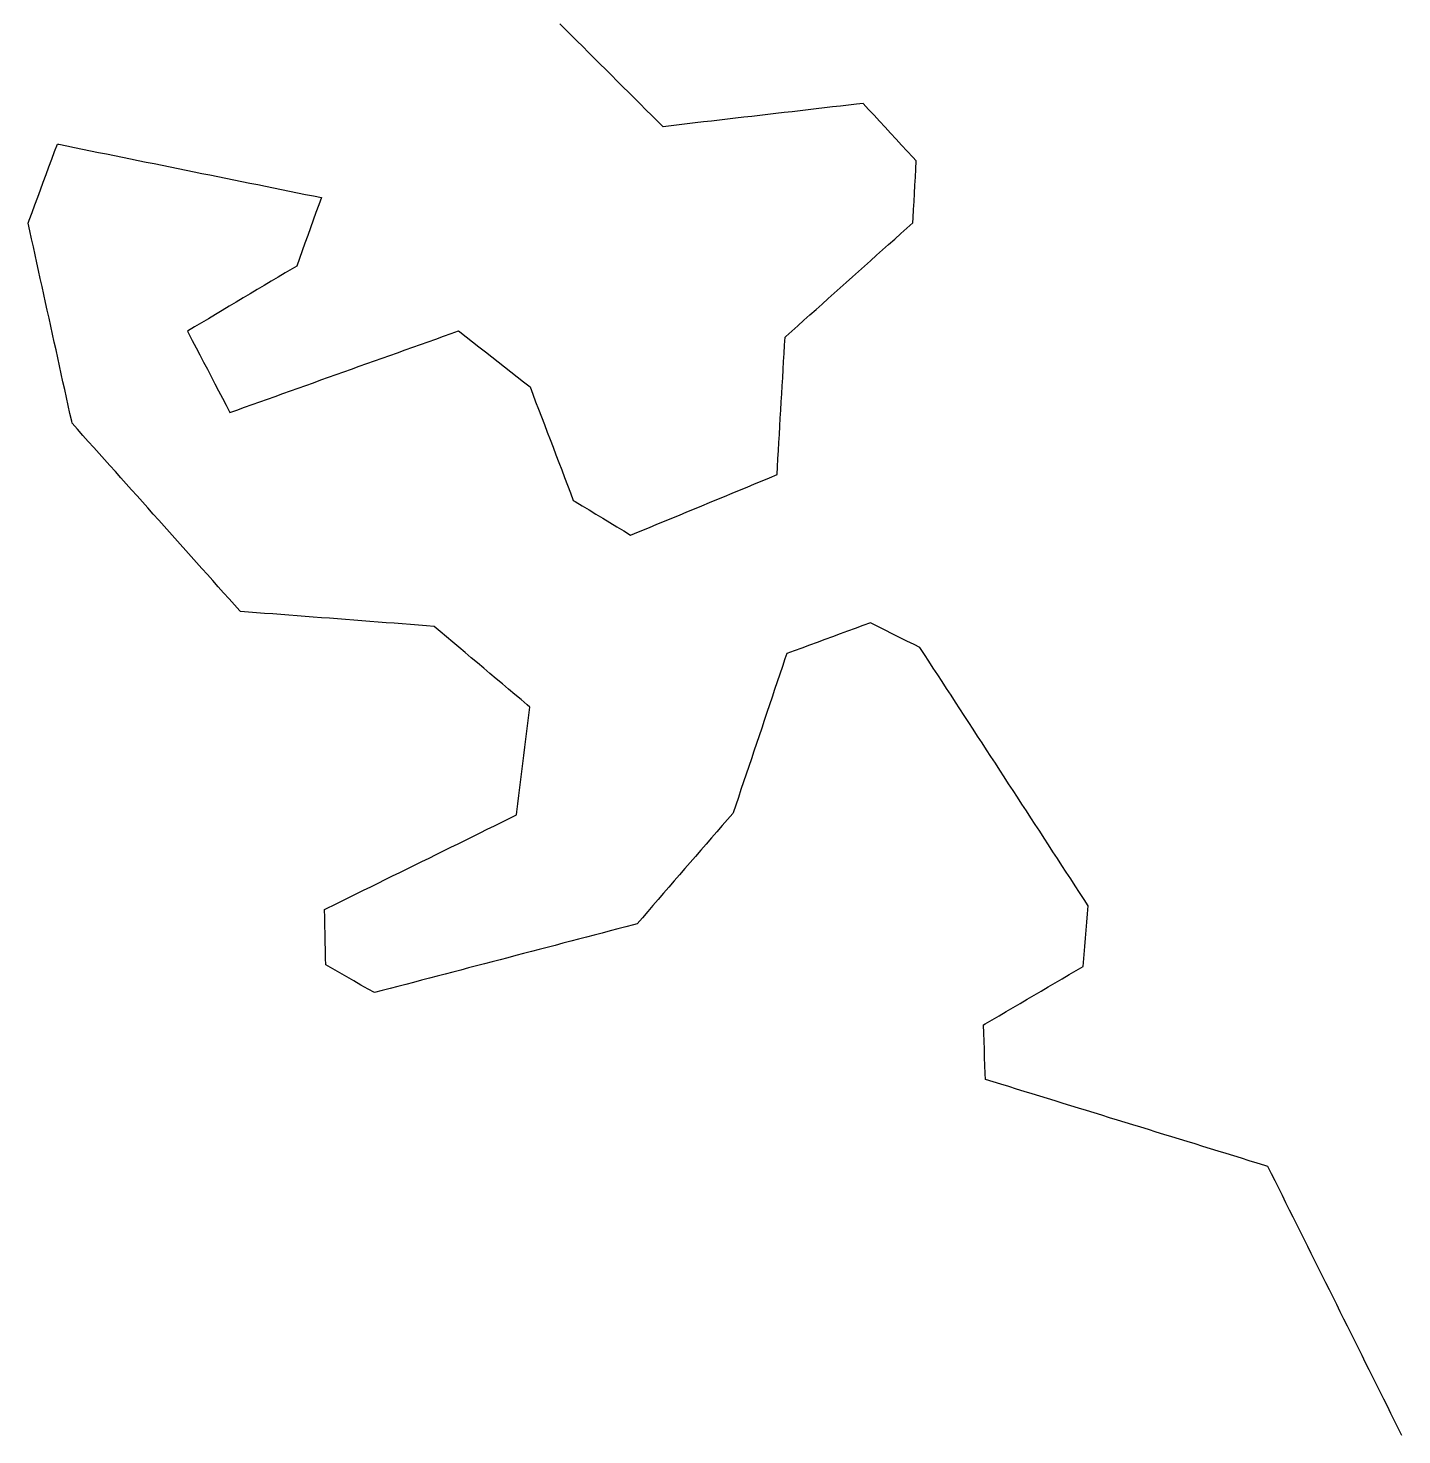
# Model space of a CAD drawing. Header units: millimetres. Extents: x 32 to 3054, y 42 to 5568.
# Drawn here: x 2454.5 to 2623.6, y 3836.1 to 4009.3 of the extents above; entities that cross this region are included whole.
import ezdxf

# ---------------------------------------------------------------- set-up
doc = ezdxf.new("R2010")
doc.units = ezdxf.units.MM
doc.layers.add('ALL_ISLANDS', color=7, linetype='Continuous')
doc.layers.add('OUTLINE_ISLAND_01', color=7, linetype='Continuous')

msp = doc.modelspace()

# ---------------------------------------------------------------- linework, layer by layer
at = {"layer": 'ALL_ISLANDS'}
msp.add_lwpolyline([(2623.6429, 3835.9915), (2623.1969, 3836.8865), (2622.751, 3837.7816), (2622.305, 3838.6766), (2621.8591, 3839.5717), (2621.4131, 3840.4668), (2620.9672, 3841.3618), (2620.5212, 3842.2569), (2620.0753, 3843.1519), (2619.6293, 3844.047), (2619.1834, 3844.942), (2618.7374, 3845.8371), (2618.2915, 3846.7322), (2617.8455, 3847.6272), (2617.3996, 3848.5223), (2616.9536, 3849.4173), (2616.5077, 3850.3124), (2616.0617, 3851.2075), (2615.6158, 3852.1025), (2615.1698, 3852.9976), (2614.7239, 3853.8926), (2614.2779, 3854.7877), (2613.832, 3855.6827), (2613.386, 3856.5778), (2612.9401, 3857.4729), (2612.4941, 3858.3679), (2612.0482, 3859.263), (2611.6022, 3860.158), (2611.1563, 3861.0531), (2610.7103, 3861.9481), (2610.2644, 3862.8432), (2609.8184, 3863.7383), (2609.3725, 3864.6333), (2608.9265, 3865.5284), (2608.4806, 3866.4234), (2608.0346, 3867.3185), (2607.5887, 3868.2135), (2607.1427, 3869.1086), (2606.7719, 3869.2228), (2605.8162, 3869.5172), (2604.8605, 3869.8116), (2603.9048, 3870.106), (2602.9492, 3870.4003), (2601.9935, 3870.6947), (2601.0378, 3870.9891), (2600.0821, 3871.2835), (2599.1264, 3871.5779), (2598.1707, 3871.8723), (2597.215, 3872.1666), (2596.2593, 3872.461), (2595.3037, 3872.7554), (2594.348, 3873.0498), (2593.3923, 3873.3442), (2592.4366, 3873.6385), (2591.4809, 3873.9329), (2590.5252, 3874.2273), (2589.5695, 3874.5217), (2588.6138, 3874.8161), (2587.6581, 3875.1104), (2586.7025, 3875.4048), (2585.7468, 3875.6992), (2584.7911, 3875.9936), (2583.8354, 3876.288), (2582.8797, 3876.5823), (2581.924, 3876.8767), (2580.9683, 3877.1711), (2580.0126, 3877.4655), (2579.057, 3877.7599), (2578.1013, 3878.0542), (2577.1456, 3878.3486), (2576.1899, 3878.643), (2575.2342, 3878.9374), (2574.2785, 3879.2318), (2573.3228, 3879.5261), (2572.3671, 3879.8205), (2572.3414, 3880.5411), (2572.3058, 3881.5405), (2572.2701, 3882.5398), (2572.2345, 3883.5392), (2572.1988, 3884.5386), (2572.1631, 3885.5379), (2572.1275, 3886.5373), (2572.3377, 3886.6606), (2573.2002, 3887.1667), (2574.0627, 3887.6728), (2574.9251, 3888.1789), (2575.7876, 3888.6849), (2576.6501, 3889.191), (2577.5126, 3889.6971), (2578.3751, 3890.2032), (2579.2376, 3890.7093), (2580.1001, 3891.2153), (2580.9626, 3891.7214), (2581.825, 3892.2275), (2582.6875, 3892.7336), (2583.55, 3893.2396), (2584.4125, 3893.7457), (2584.4517, 3894.2183), (2584.5344, 3895.2148), (2584.6171, 3896.2114), (2584.6998, 3897.208), (2584.7825, 3898.2046), (2584.8652, 3899.2011), (2584.9479, 3900.1977), (2585.0305, 3901.1943), (2584.5065, 3901.9983), (2583.9606, 3902.8361), (2583.4146, 3903.6739), (2582.8686, 3904.5117), (2582.3226, 3905.3495), (2581.7766, 3906.1873), (2581.2306, 3907.0251), (2580.6846, 3907.8629), (2580.1386, 3908.7007), (2579.5926, 3909.5385), (2579.0466, 3910.3763), (2578.5007, 3911.214), (2577.9547, 3912.0518), (2577.4087, 3912.8896), (2576.8627, 3913.7274), (2576.3167, 3914.5652), (2575.7707, 3915.403), (2575.2247, 3916.2408), (2574.6787, 3917.0786), (2574.1327, 3917.9164), (2573.5867, 3918.7542), (2573.0408, 3919.592), (2572.4948, 3920.4298), (2571.9488, 3921.2675), (2571.4028, 3922.1053), (2570.8568, 3922.9431), (2570.3108, 3923.7809), (2569.7648, 3924.6187), (2569.2188, 3925.4565), (2568.6728, 3926.2943), (2568.1268, 3927.1321), (2567.5808, 3927.9699), (2567.0349, 3928.8077), (2566.4889, 3929.6455), (2565.9429, 3930.4833), (2565.3969, 3931.321), (2564.8509, 3932.1588), (2564.3049, 3932.9966), (2563.5734, 3933.3643), (2562.6799, 3933.8134), (2561.7864, 3934.2625), (2560.8929, 3934.7116), (2559.9994, 3935.1607), (2559.106, 3935.6098), (2558.2125, 3936.0589), (2558.2123, 3936.0588), (2557.2739, 3935.7131), (2556.3356, 3935.3674), (2555.3972, 3935.0217), (2554.4589, 3934.6761), (2553.5205, 3934.3304), (2552.5822, 3933.9847), (2551.6438, 3933.639), (2550.7055, 3933.2933), (2549.7671, 3932.9476), (2548.8288, 3932.6019), (2547.8904, 3932.2563), (2547.6784, 3931.6249), (2547.36, 3930.6769), (2547.0417, 3929.7289), (2546.7233, 3928.781), (2546.405, 3927.833), (2546.0866, 3926.885), (2545.7683, 3925.937), (2545.4499, 3924.9891), (2545.1316, 3924.0411), (2544.8132, 3923.0931), (2544.4949, 3922.1451), (2544.1765, 3921.1972), (2543.8582, 3920.2492), (2543.5398, 3919.3012), (2543.2214, 3918.3533), (2542.9031, 3917.4053), (2542.5847, 3916.4573), (2542.2664, 3915.5093), (2541.948, 3914.5614), (2541.6297, 3913.6134), (2541.3113, 3912.6654), (2541.2428, 3912.5862), (2540.5887, 3911.8299), (2539.9345, 3911.0735), (2539.2803, 3910.3172), (2538.6262, 3909.5608), (2537.972, 3908.8045), (2537.3179, 3908.0481), (2536.6637, 3907.2918), (2536.0095, 3906.5354), (2535.3554, 3905.779), (2534.7012, 3905.0227), (2534.047, 3904.2663), (2533.3929, 3903.51), (2532.7387, 3902.7536), (2532.0846, 3901.9973), (2531.4304, 3901.2409), (2530.7762, 3900.4846), (2530.1221, 3899.7282), (2529.4679, 3898.9719), (2529.0438, 3898.8609), (2528.0764, 3898.6079), (2527.1089, 3898.3549), (2526.1414, 3898.1018), (2525.174, 3897.8488), (2524.2065, 3897.5957), (2523.2391, 3897.3427), (2522.2716, 3897.0896), (2521.3042, 3896.8366), (2520.3367, 3896.5836), (2519.3693, 3896.3305), (2518.4018, 3896.0775), (2517.4344, 3895.8244), (2516.4669, 3895.5714), (2515.4994, 3895.3184), (2514.532, 3895.0653), (2513.5645, 3894.8123), (2512.5971, 3894.5592), (2511.6296, 3894.3062), (2510.6622, 3894.0531), (2509.6947, 3893.8001), (2508.7273, 3893.5471), (2507.7598, 3893.294), (2506.7923, 3893.041), (2505.8249, 3892.7879), (2504.8574, 3892.5349), (2503.89, 3892.2819), (2502.9225, 3892.0288), (2501.9551, 3891.7758), (2500.9876, 3891.5227), (2500.0202, 3891.2697), (2499.0527, 3891.0166), (2498.0852, 3890.7636), (2497.1178, 3890.5106), (2496.338, 3890.9548), (2495.4691, 3891.4498), (2494.6002, 3891.9448), (2493.7313, 3892.4398), (2492.8624, 3892.9348), (2491.9935, 3893.4297), (2491.1246, 3893.9247), (2491.1077, 3894.7486), (2491.0873, 3895.7484), (2491.0669, 3896.7482), (2491.0464, 3897.748), (2491.026, 3898.7477), (2491.0055, 3899.7475), (2490.9851, 3900.7473), (2491.2942, 3900.8996), (2492.1913, 3901.3415), (2493.0883, 3901.7835), (2493.9854, 3902.2254), (2494.8824, 3902.6673), (2495.7795, 3903.1093), (2496.6765, 3903.5512), (2497.5736, 3903.9931), (2498.4706, 3904.435), (2499.3677, 3904.877), (2500.2647, 3905.3189), (2501.1618, 3905.7608), (2502.0588, 3906.2027), (2502.9559, 3906.6447), (2503.8529, 3907.0866), (2504.75, 3907.5285), (2505.647, 3907.9705), (2506.5441, 3908.4124), (2507.4411, 3908.8543), (2508.3382, 3909.2962), (2509.2352, 3909.7382), (2510.1323, 3910.1801), (2511.0293, 3910.622), (2511.9264, 3911.0639), (2512.8234, 3911.5059), (2513.7205, 3911.9478), (2514.6175, 3912.3897), (2514.6662, 3912.7829), (2514.7891, 3913.7754), (2514.9119, 3914.7678), (2515.0348, 3915.7602), (2515.1577, 3916.7526), (2515.2806, 3917.7451), (2515.4034, 3918.7375), (2515.5263, 3919.7299), (2515.6492, 3920.7223), (2515.772, 3921.7147), (2515.8949, 3922.7072), (2516.0178, 3923.6996), (2516.1406, 3924.692), (2516.2635, 3925.6844), (2515.9437, 3925.9538), (2515.1788, 3926.598), (2514.4139, 3927.2421), (2513.649, 3927.8863), (2512.8842, 3928.5305), (2512.1193, 3929.1747), (2511.3544, 3929.8188), (2510.5895, 3930.463), (2509.8246, 3931.1072), (2509.0598, 3931.7514), (2508.2949, 3932.3955), (2507.53, 3933.0397), (2506.7651, 3933.6839), (2506.0002, 3934.328), (2505.2354, 3934.9722), (2504.4705, 3935.6164), (2503.5533, 3935.6868), (2502.5563, 3935.7633), (2501.5592, 3935.8398), (2500.5621, 3935.9163), (2499.5651, 3935.9928), (2498.568, 3936.0693), (2497.5709, 3936.1459), (2496.5739, 3936.2224), (2495.5768, 3936.2989), (2494.5797, 3936.3754), (2493.5827, 3936.4519), (2492.5856, 3936.5284), (2491.5885, 3936.6049), (2490.5915, 3936.6814), (2489.5944, 3936.758), (2488.5973, 3936.8345), (2487.6002, 3936.911), (2486.6032, 3936.9875), (2485.6061, 3937.064), (2484.609, 3937.1405), (2483.612, 3937.217), (2482.6149, 3937.2936), (2481.6178, 3937.3701), (2480.6208, 3937.4466), (2480.5578, 3937.517), (2479.8915, 3938.2626), (2479.2251, 3939.0083), (2478.5588, 3939.7539), (2477.8924, 3940.4995), (2477.2261, 3941.2452), (2476.5597, 3941.9908), (2475.8934, 3942.7365), (2475.227, 3943.4821), (2474.5607, 3944.2277), (2473.8943, 3944.9734), (2473.2279, 3945.719), (2472.5616, 3946.4646), (2471.8952, 3947.2103), (2471.2289, 3947.9559), (2470.5625, 3948.7015), (2469.8962, 3949.4472), (2469.2298, 3950.1928), (2468.5635, 3950.9385), (2467.8971, 3951.6841), (2467.2308, 3952.4297), (2466.5644, 3953.1754), (2465.8981, 3953.921), (2465.2317, 3954.6666), (2464.5654, 3955.4123), (2463.899, 3956.1579), (2463.2326, 3956.9035), (2462.5663, 3957.6492), (2461.8999, 3958.3948), (2461.2336, 3959.1405), (2460.5672, 3959.8861), (2459.9009, 3960.6317), (2459.8497, 3960.8649), (2459.6352, 3961.8416), (2459.4207, 3962.8184), (2459.2063, 3963.7951), (2458.9918, 3964.7718), (2458.7773, 3965.7486), (2458.5629, 3966.7253), (2458.3484, 3967.702), (2458.1339, 3968.6788), (2457.9194, 3969.6555), (2457.705, 3970.6322), (2457.4905, 3971.6089), (2457.276, 3972.5857), (2457.0616, 3973.5624), (2456.8471, 3974.5391), (2456.6326, 3975.5159), (2456.4181, 3976.4926), (2456.2037, 3977.4693), (2455.9892, 3978.4461), (2455.7747, 3979.4228), (2455.5603, 3980.3995), (2455.3458, 3981.3763), (2455.1313, 3982.353), (2454.9169, 3983.3297), (2454.7024, 3984.3064), (2454.4879, 3985.2832), (2454.6193, 3985.6378), (2454.9668, 3986.5755), (2455.3144, 3987.5132), (2455.6619, 3988.4508), (2456.0094, 3989.3885), (2456.3569, 3990.3262), (2456.7044, 3991.2639), (2457.0519, 3992.2016), (2457.3994, 3993.1392), (2457.7469, 3994.0769), (2458.0944, 3995.0146), (2458.2527, 3994.9825), (2459.2327, 3994.7835), (2460.2128, 3994.5846), (2461.1928, 3994.3857), (2462.1728, 3994.1868), (2463.1528, 3993.9879), (2464.1328, 3993.789), (2465.1129, 3993.5901), (2466.0929, 3993.3912), (2467.0729, 3993.1923), (2468.0529, 3992.9934), (2469.0329, 3992.7945), (2470.013, 3992.5956), (2470.993, 3992.3967), (2471.973, 3992.1978), (2472.953, 3991.9989), (2473.933, 3991.8), (2474.9131, 3991.6011), (2475.8931, 3991.4022), (2476.8731, 3991.2033), (2477.8531, 3991.0044), (2478.8331, 3990.8055), (2479.8131, 3990.6066), (2480.7932, 3990.4077), (2481.7732, 3990.2088), (2482.7532, 3990.0099), (2483.7332, 3989.811), (2484.7132, 3989.6121), (2485.6933, 3989.4132), (2486.6733, 3989.2143), (2487.6533, 3989.0154), (2488.6333, 3988.8165), (2489.6133, 3988.6176), (2490.5934, 3988.4187), (2490.2692, 3987.5186), (2489.9303, 3986.5778), (2489.5914, 3985.6369), (2489.2525, 3984.6961), (2488.9137, 3983.7553), (2488.5748, 3982.8144), (2488.2359, 3981.8736), (2487.897, 3980.9328), (2487.5581, 3979.992), (2486.9877, 3979.6519), (2486.1288, 3979.1399), (2485.2698, 3978.6279), (2484.4108, 3978.1158), (2483.5519, 3977.6038), (2482.6929, 3977.0917), (2481.834, 3976.5797), (2480.975, 3976.0677), (2480.116, 3975.5556), (2479.2571, 3975.0436), (2478.3981, 3974.5315), (2477.5392, 3974.0195), (2476.6802, 3973.5075), (2475.8212, 3972.9954), (2474.9623, 3972.4834), (2474.1033, 3971.9713), (2474.2428, 3971.7045), (2474.7059, 3970.8182), (2475.1691, 3969.932), (2475.6323, 3969.0457), (2476.0955, 3968.1594), (2476.5586, 3967.2732), (2477.0218, 3966.3869), (2477.485, 3965.5006), (2477.9482, 3964.6144), (2478.4113, 3963.7281), (2478.8745, 3962.8418), (2479.3377, 3961.9556), (2480.1896, 3962.2597), (2481.1314, 3962.5959), (2482.0732, 3962.9321), (2483.015, 3963.2684), (2483.9568, 3963.6046), (2484.8986, 3963.9408), (2485.8404, 3964.277), (2486.7821, 3964.6132), (2487.7239, 3964.9494), (2488.6657, 3965.2856), (2489.6075, 3965.6219), (2490.5493, 3965.9581), (2491.4911, 3966.2943), (2492.4329, 3966.6305), (2493.3746, 3966.9667), (2494.3164, 3967.3029), (2495.2582, 3967.6391), (2496.2, 3967.9754), (2497.1418, 3968.3116), (2498.0836, 3968.6478), (2499.0254, 3968.984), (2499.9671, 3969.3202), (2500.9089, 3969.6564), (2501.8507, 3969.9926), (2502.7925, 3970.3289), (2503.7343, 3970.6651), (2504.6761, 3971.0013), (2505.6179, 3971.3375), (2506.5596, 3971.6737), (2507.5014, 3972.0099), (2507.644, 3971.8978), (2508.43, 3971.2796), (2509.216, 3970.6614), (2510.0021, 3970.0432), (2510.7881, 3969.425), (2511.5741, 3968.8069), (2512.3602, 3968.1887), (2513.1462, 3967.5705), (2513.9322, 3966.9523), (2514.7182, 3966.3341), (2515.5043, 3965.7159), (2516.2903, 3965.0977), (2516.6264, 3964.2165), (2516.9828, 3963.2822), (2517.3392, 3962.3478), (2517.6956, 3961.4135), (2518.052, 3960.4792), (2518.4084, 3959.5448), (2518.7648, 3958.6105), (2519.1212, 3957.6762), (2519.4776, 3956.7418), (2519.834, 3955.8075), (2520.1904, 3954.8732), (2520.5468, 3953.9388), (2520.9032, 3953.0045), (2521.2596, 3952.0702), (2521.616, 3951.1358), (2521.8426, 3950.9981), (2522.6971, 3950.4786), (2523.5516, 3949.9592), (2524.4061, 3949.4397), (2525.2606, 3948.9203), (2526.1151, 3948.4008), (2526.9696, 3947.8814), (2527.8241, 3947.3619), (2528.6786, 3946.8425), (2529.1464, 3947.036), (2530.0704, 3947.4182), (2530.9945, 3947.8005), (2531.9186, 3948.1827), (2532.8426, 3948.5649), (2533.7667, 3948.9472), (2534.6907, 3949.3294), (2535.6148, 3949.7117), (2536.5389, 3950.0939), (2537.4629, 3950.4761), (2538.387, 3950.8584), (2539.3111, 3951.2406), (2540.2351, 3951.6229), (2541.1592, 3952.0051), (2542.0833, 3952.3873), (2543.0073, 3952.7696), (2543.9314, 3953.1518), (2544.8554, 3953.534), (2545.7795, 3953.9163), (2546.7036, 3954.2985), (2546.7598, 3955.2605), (2546.8181, 3956.2588), (2546.8765, 3957.2571), (2546.9348, 3958.2554), (2546.9932, 3959.2537), (2547.0515, 3960.252), (2547.1099, 3961.2503), (2547.1682, 3962.2486), (2547.2266, 3963.2468), (2547.2849, 3964.2451), (2547.3433, 3965.2434), (2547.4016, 3966.2417), (2547.46, 3967.24), (2547.5183, 3968.2383), (2547.5767, 3969.2366), (2547.635, 3970.2349), (2547.6934, 3971.2332), (2547.7786, 3971.3095), (2548.5239, 3971.9762), (2549.2692, 3972.643), (2550.0145, 3973.3097), (2550.7598, 3973.9765), (2551.5051, 3974.6432), (2552.2504, 3975.31), (2552.9957, 3975.9767), (2553.7409, 3976.6434), (2554.4862, 3977.3102), (2555.2315, 3977.9769), (2555.9768, 3978.6437), (2556.7221, 3979.3104), (2557.4674, 3979.9772), (2558.2127, 3980.6439), (2558.9579, 3981.3106), (2559.7032, 3981.9774), (2560.4485, 3982.6441), (2561.1938, 3983.3109), (2561.9391, 3983.9776), (2562.6844, 3984.6444), (2563.4297, 3985.3111), (2563.4647, 3985.9446), (2563.5198, 3986.9431), (2563.575, 3987.9416), (2563.6301, 3988.9401), (2563.6853, 3989.9385), (2563.7404, 3990.937), (2563.7956, 3991.9355), (2563.8508, 3992.934), (2563.4076, 3993.4125), (2562.7281, 3994.1462), (2562.0486, 3994.8798), (2561.3691, 3995.6135), (2560.6896, 3996.3472), (2560.0101, 3997.0809), (2559.3306, 3997.8146), (2558.6512, 3998.5483), (2557.9717, 3999.2819), (2557.2922, 4000.0156), (2556.505, 3999.924), (2555.5117, 3999.8084), (2554.5184, 3999.6927), (2553.5251, 3999.5771), (2552.5318, 3999.4615), (2551.5385, 3999.3458), (2550.5452, 3999.2302), (2549.5519, 3999.1146), (2548.5586, 3998.999), (2547.5653, 3998.8833), (2546.572, 3998.7677), (2545.5788, 3998.6521), (2544.5855, 3998.5364), (2543.5922, 3998.4208), (2542.5989, 3998.3052), (2541.6056, 3998.1896), (2540.6123, 3998.0739), (2539.619, 3997.9583), (2538.6257, 3997.8427), (2537.6324, 3997.727), (2536.6391, 3997.6114), (2535.6458, 3997.4958), (2534.6525, 3997.3802), (2533.6592, 3997.2645), (2532.666, 3997.1489), (2531.9849, 3997.8278), (2531.2767, 3998.5338), (2530.5684, 3999.2398), (2529.8602, 3999.9458), (2529.152, 4000.6518), (2528.4438, 4001.3578), (2527.7355, 4002.0638), (2527.0273, 4002.7697), (2526.3191, 4003.4757), (2525.6109, 4004.1817), (2524.9026, 4004.8877), (2524.1944, 4005.5937), (2523.4862, 4006.2997), (2522.778, 4007.0057), (2522.0698, 4007.7117), (2521.3615, 4008.4177), (2520.6533, 4009.1236), (2519.9451, 4009.8296)], dxfattribs=at)
at = {"layer": 'OUTLINE_ISLAND_01'}
msp.add_lwpolyline([(2623.6429, 3835.9915), (2623.1969, 3836.8865), (2622.751, 3837.7816), (2622.305, 3838.6766), (2621.8591, 3839.5717), (2621.4131, 3840.4668), (2620.9672, 3841.3618), (2620.5212, 3842.2569), (2620.0753, 3843.1519), (2619.6293, 3844.047), (2619.1834, 3844.942), (2618.7374, 3845.8371), (2618.2915, 3846.7322), (2617.8455, 3847.6272), (2617.3996, 3848.5223), (2616.9536, 3849.4173), (2616.5077, 3850.3124), (2616.0617, 3851.2075), (2615.6158, 3852.1025), (2615.1698, 3852.9976), (2614.7239, 3853.8926), (2614.2779, 3854.7877), (2613.832, 3855.6827), (2613.386, 3856.5778), (2612.9401, 3857.4729), (2612.4941, 3858.3679), (2612.0482, 3859.263), (2611.6022, 3860.158), (2611.1563, 3861.0531), (2610.7103, 3861.9481), (2610.2644, 3862.8432), (2609.8184, 3863.7383), (2609.3725, 3864.6333), (2608.9265, 3865.5284), (2608.4806, 3866.4234), (2608.0346, 3867.3185), (2607.5887, 3868.2135), (2607.1427, 3869.1086), (2606.7719, 3869.2228), (2605.8162, 3869.5172), (2604.8605, 3869.8116), (2603.9048, 3870.106), (2602.9492, 3870.4003), (2601.9935, 3870.6947), (2601.0378, 3870.9891), (2600.0821, 3871.2835), (2599.1264, 3871.5779), (2598.1707, 3871.8723), (2597.215, 3872.1666), (2596.2593, 3872.461), (2595.3037, 3872.7554), (2594.348, 3873.0498), (2593.3923, 3873.3442), (2592.4366, 3873.6385), (2591.4809, 3873.9329), (2590.5252, 3874.2273), (2589.5695, 3874.5217), (2588.6138, 3874.8161), (2587.6581, 3875.1104), (2586.7025, 3875.4048), (2585.7468, 3875.6992), (2584.7911, 3875.9936), (2583.8354, 3876.288), (2582.8797, 3876.5823), (2581.924, 3876.8767), (2580.9683, 3877.1711), (2580.0126, 3877.4655), (2579.057, 3877.7599), (2578.1013, 3878.0542), (2577.1456, 3878.3486), (2576.1899, 3878.643), (2575.2342, 3878.9374), (2574.2785, 3879.2318), (2573.3228, 3879.5261), (2572.3671, 3879.8205), (2572.3414, 3880.5411), (2572.3058, 3881.5405), (2572.2701, 3882.5398), (2572.2345, 3883.5392), (2572.1988, 3884.5386), (2572.1631, 3885.5379), (2572.1275, 3886.5373), (2572.3377, 3886.6606), (2573.2002, 3887.1667), (2574.0627, 3887.6728), (2574.9251, 3888.1789), (2575.7876, 3888.6849), (2576.6501, 3889.191), (2577.5126, 3889.6971), (2578.3751, 3890.2032), (2579.2376, 3890.7093), (2580.1001, 3891.2153), (2580.9626, 3891.7214), (2581.825, 3892.2275), (2582.6875, 3892.7336), (2583.55, 3893.2396), (2584.4125, 3893.7457), (2584.4517, 3894.2183), (2584.5344, 3895.2148), (2584.6171, 3896.2114), (2584.6998, 3897.208), (2584.7825, 3898.2046), (2584.8652, 3899.2011), (2584.9479, 3900.1977), (2585.0305, 3901.1943), (2584.5065, 3901.9983), (2583.9606, 3902.8361), (2583.4146, 3903.6739), (2582.8686, 3904.5117), (2582.3226, 3905.3495), (2581.7766, 3906.1873), (2581.2306, 3907.0251), (2580.6846, 3907.8629), (2580.1386, 3908.7007), (2579.5926, 3909.5385), (2579.0466, 3910.3763), (2578.5007, 3911.214), (2577.9547, 3912.0518), (2577.4087, 3912.8896), (2576.8627, 3913.7274), (2576.3167, 3914.5652), (2575.7707, 3915.403), (2575.2247, 3916.2408), (2574.6787, 3917.0786), (2574.1327, 3917.9164), (2573.5867, 3918.7542), (2573.0408, 3919.592), (2572.4948, 3920.4298), (2571.9488, 3921.2675), (2571.4028, 3922.1053), (2570.8568, 3922.9431), (2570.3108, 3923.7809), (2569.7648, 3924.6187), (2569.2188, 3925.4565), (2568.6728, 3926.2943), (2568.1268, 3927.1321), (2567.5808, 3927.9699), (2567.0349, 3928.8077), (2566.4889, 3929.6455), (2565.9429, 3930.4833), (2565.3969, 3931.321), (2564.8509, 3932.1588), (2564.3049, 3932.9966), (2563.5734, 3933.3643), (2562.6799, 3933.8134), (2561.7864, 3934.2625), (2560.8929, 3934.7116), (2559.9994, 3935.1607), (2559.106, 3935.6098), (2558.2125, 3936.0589), (2558.2123, 3936.0588), (2557.2739, 3935.7131), (2556.3356, 3935.3674), (2555.3972, 3935.0217), (2554.4589, 3934.6761), (2553.5205, 3934.3304), (2552.5822, 3933.9847), (2551.6438, 3933.639), (2550.7055, 3933.2933), (2549.7671, 3932.9476), (2548.8288, 3932.6019), (2547.8904, 3932.2563), (2547.6784, 3931.6249), (2547.36, 3930.6769), (2547.0417, 3929.7289), (2546.7233, 3928.781), (2546.405, 3927.833), (2546.0866, 3926.885), (2545.7683, 3925.937), (2545.4499, 3924.9891), (2545.1316, 3924.0411), (2544.8132, 3923.0931), (2544.4949, 3922.1451), (2544.1765, 3921.1972), (2543.8582, 3920.2492), (2543.5398, 3919.3012), (2543.2214, 3918.3533), (2542.9031, 3917.4053), (2542.5847, 3916.4573), (2542.2664, 3915.5093), (2541.948, 3914.5614), (2541.6297, 3913.6134), (2541.3113, 3912.6654), (2541.2428, 3912.5862), (2540.5887, 3911.8299), (2539.9345, 3911.0735), (2539.2803, 3910.3172), (2538.6262, 3909.5608), (2537.972, 3908.8045), (2537.3179, 3908.0481), (2536.6637, 3907.2918), (2536.0095, 3906.5354), (2535.3554, 3905.779), (2534.7012, 3905.0227), (2534.047, 3904.2663), (2533.3929, 3903.51), (2532.7387, 3902.7536), (2532.0846, 3901.9973), (2531.4304, 3901.2409), (2530.7762, 3900.4846), (2530.1221, 3899.7282), (2529.4679, 3898.9719), (2529.0438, 3898.8609), (2528.0764, 3898.6079), (2527.1089, 3898.3549), (2526.1414, 3898.1018), (2525.174, 3897.8488), (2524.2065, 3897.5957), (2523.2391, 3897.3427), (2522.2716, 3897.0896), (2521.3042, 3896.8366), (2520.3367, 3896.5836), (2519.3693, 3896.3305), (2518.4018, 3896.0775), (2517.4344, 3895.8244), (2516.4669, 3895.5714), (2515.4994, 3895.3184), (2514.532, 3895.0653), (2513.5645, 3894.8123), (2512.5971, 3894.5592), (2511.6296, 3894.3062), (2510.6622, 3894.0531), (2509.6947, 3893.8001), (2508.7273, 3893.5471), (2507.7598, 3893.294), (2506.7923, 3893.041), (2505.8249, 3892.7879), (2504.8574, 3892.5349), (2503.89, 3892.2819), (2502.9225, 3892.0288), (2501.9551, 3891.7758), (2500.9876, 3891.5227), (2500.0202, 3891.2697), (2499.0527, 3891.0166), (2498.0852, 3890.7636), (2497.1178, 3890.5106), (2496.338, 3890.9548), (2495.4691, 3891.4498), (2494.6002, 3891.9448), (2493.7313, 3892.4398), (2492.8624, 3892.9348), (2491.9935, 3893.4297), (2491.1246, 3893.9247), (2491.1077, 3894.7486), (2491.0873, 3895.7484), (2491.0669, 3896.7482), (2491.0464, 3897.748), (2491.026, 3898.7477), (2491.0055, 3899.7475), (2490.9851, 3900.7473), (2491.2942, 3900.8996), (2492.1913, 3901.3415), (2493.0883, 3901.7835), (2493.9854, 3902.2254), (2494.8824, 3902.6673), (2495.7795, 3903.1093), (2496.6765, 3903.5512), (2497.5736, 3903.9931), (2498.4706, 3904.435), (2499.3677, 3904.877), (2500.2647, 3905.3189), (2501.1618, 3905.7608), (2502.0588, 3906.2027), (2502.9559, 3906.6447), (2503.8529, 3907.0866), (2504.75, 3907.5285), (2505.647, 3907.9705), (2506.5441, 3908.4124), (2507.4411, 3908.8543), (2508.3382, 3909.2962), (2509.2352, 3909.7382), (2510.1323, 3910.1801), (2511.0293, 3910.622), (2511.9264, 3911.0639), (2512.8234, 3911.5059), (2513.7205, 3911.9478), (2514.6175, 3912.3897), (2514.6662, 3912.7829), (2514.7891, 3913.7754), (2514.9119, 3914.7678), (2515.0348, 3915.7602), (2515.1577, 3916.7526), (2515.2806, 3917.7451), (2515.4034, 3918.7375), (2515.5263, 3919.7299), (2515.6492, 3920.7223), (2515.772, 3921.7147), (2515.8949, 3922.7072), (2516.0178, 3923.6996), (2516.1406, 3924.692), (2516.2635, 3925.6844), (2515.9437, 3925.9538), (2515.1788, 3926.598), (2514.4139, 3927.2421), (2513.649, 3927.8863), (2512.8842, 3928.5305), (2512.1193, 3929.1747), (2511.3544, 3929.8188), (2510.5895, 3930.463), (2509.8246, 3931.1072), (2509.0598, 3931.7514), (2508.2949, 3932.3955), (2507.53, 3933.0397), (2506.7651, 3933.6839), (2506.0002, 3934.328), (2505.2354, 3934.9722), (2504.4705, 3935.6164), (2503.5533, 3935.6868), (2502.5563, 3935.7633), (2501.5592, 3935.8398), (2500.5621, 3935.9163), (2499.5651, 3935.9928), (2498.568, 3936.0693), (2497.5709, 3936.1459), (2496.5739, 3936.2224), (2495.5768, 3936.2989), (2494.5797, 3936.3754), (2493.5827, 3936.4519), (2492.5856, 3936.5284), (2491.5885, 3936.6049), (2490.5915, 3936.6814), (2489.5944, 3936.758), (2488.5973, 3936.8345), (2487.6002, 3936.911), (2486.6032, 3936.9875), (2485.6061, 3937.064), (2484.609, 3937.1405), (2483.612, 3937.217), (2482.6149, 3937.2936), (2481.6178, 3937.3701), (2480.6208, 3937.4466), (2480.5578, 3937.517), (2479.8915, 3938.2626), (2479.2251, 3939.0083), (2478.5588, 3939.7539), (2477.8924, 3940.4995), (2477.2261, 3941.2452), (2476.5597, 3941.9908), (2475.8934, 3942.7365), (2475.227, 3943.4821), (2474.5607, 3944.2277), (2473.8943, 3944.9734), (2473.2279, 3945.719), (2472.5616, 3946.4646), (2471.8952, 3947.2103), (2471.2289, 3947.9559), (2470.5625, 3948.7015), (2469.8962, 3949.4472), (2469.2298, 3950.1928), (2468.5635, 3950.9385), (2467.8971, 3951.6841), (2467.2308, 3952.4297), (2466.5644, 3953.1754), (2465.8981, 3953.921), (2465.2317, 3954.6666), (2464.5654, 3955.4123), (2463.899, 3956.1579), (2463.2326, 3956.9035), (2462.5663, 3957.6492), (2461.8999, 3958.3948), (2461.2336, 3959.1405), (2460.5672, 3959.8861), (2459.9009, 3960.6317), (2459.8497, 3960.8649), (2459.6352, 3961.8416), (2459.4207, 3962.8184), (2459.2063, 3963.7951), (2458.9918, 3964.7718), (2458.7773, 3965.7486), (2458.5629, 3966.7253), (2458.3484, 3967.702), (2458.1339, 3968.6788), (2457.9194, 3969.6555), (2457.705, 3970.6322), (2457.4905, 3971.6089), (2457.276, 3972.5857), (2457.0616, 3973.5624), (2456.8471, 3974.5391), (2456.6326, 3975.5159), (2456.4181, 3976.4926), (2456.2037, 3977.4693), (2455.9892, 3978.4461), (2455.7747, 3979.4228), (2455.5603, 3980.3995), (2455.3458, 3981.3763), (2455.1313, 3982.353), (2454.9169, 3983.3297), (2454.7024, 3984.3064), (2454.4879, 3985.2832), (2454.6193, 3985.6378), (2454.9668, 3986.5755), (2455.3144, 3987.5132), (2455.6619, 3988.4508), (2456.0094, 3989.3885), (2456.3569, 3990.3262), (2456.7044, 3991.2639), (2457.0519, 3992.2016), (2457.3994, 3993.1392), (2457.7469, 3994.0769), (2458.0944, 3995.0146), (2458.2527, 3994.9825), (2459.2327, 3994.7835), (2460.2128, 3994.5846), (2461.1928, 3994.3857), (2462.1728, 3994.1868), (2463.1528, 3993.9879), (2464.1328, 3993.789), (2465.1129, 3993.5901), (2466.0929, 3993.3912), (2467.0729, 3993.1923), (2468.0529, 3992.9934), (2469.0329, 3992.7945), (2470.013, 3992.5956), (2470.993, 3992.3967), (2471.973, 3992.1978), (2472.953, 3991.9989), (2473.933, 3991.8), (2474.9131, 3991.6011), (2475.8931, 3991.4022), (2476.8731, 3991.2033), (2477.8531, 3991.0044), (2478.8331, 3990.8055), (2479.8131, 3990.6066), (2480.7932, 3990.4077), (2481.7732, 3990.2088), (2482.7532, 3990.0099), (2483.7332, 3989.811), (2484.7132, 3989.6121), (2485.6933, 3989.4132), (2486.6733, 3989.2143), (2487.6533, 3989.0154), (2488.6333, 3988.8165), (2489.6133, 3988.6176), (2490.5934, 3988.4187), (2490.2692, 3987.5186), (2489.9303, 3986.5778), (2489.5914, 3985.6369), (2489.2525, 3984.6961), (2488.9137, 3983.7553), (2488.5748, 3982.8144), (2488.2359, 3981.8736), (2487.897, 3980.9328), (2487.5581, 3979.992), (2486.9877, 3979.6519), (2486.1288, 3979.1399), (2485.2698, 3978.6279), (2484.4108, 3978.1158), (2483.5519, 3977.6038), (2482.6929, 3977.0917), (2481.834, 3976.5797), (2480.975, 3976.0677), (2480.116, 3975.5556), (2479.2571, 3975.0436), (2478.3981, 3974.5315), (2477.5392, 3974.0195), (2476.6802, 3973.5075), (2475.8212, 3972.9954), (2474.9623, 3972.4834), (2474.1033, 3971.9713), (2474.2428, 3971.7045), (2474.7059, 3970.8182), (2475.1691, 3969.932), (2475.6323, 3969.0457), (2476.0955, 3968.1594), (2476.5586, 3967.2732), (2477.0218, 3966.3869), (2477.485, 3965.5006), (2477.9482, 3964.6144), (2478.4113, 3963.7281), (2478.8745, 3962.8418), (2479.3377, 3961.9556), (2480.1896, 3962.2597), (2481.1314, 3962.5959), (2482.0732, 3962.9321), (2483.015, 3963.2684), (2483.9568, 3963.6046), (2484.8986, 3963.9408), (2485.8404, 3964.277), (2486.7821, 3964.6132), (2487.7239, 3964.9494), (2488.6657, 3965.2856), (2489.6075, 3965.6219), (2490.5493, 3965.9581), (2491.4911, 3966.2943), (2492.4329, 3966.6305), (2493.3746, 3966.9667), (2494.3164, 3967.3029), (2495.2582, 3967.6391), (2496.2, 3967.9754), (2497.1418, 3968.3116), (2498.0836, 3968.6478), (2499.0254, 3968.984), (2499.9671, 3969.3202), (2500.9089, 3969.6564), (2501.8507, 3969.9926), (2502.7925, 3970.3289), (2503.7343, 3970.6651), (2504.6761, 3971.0013), (2505.6179, 3971.3375), (2506.5596, 3971.6737), (2507.5014, 3972.0099), (2507.644, 3971.8978), (2508.43, 3971.2796), (2509.216, 3970.6614), (2510.0021, 3970.0432), (2510.7881, 3969.425), (2511.5741, 3968.8069), (2512.3602, 3968.1887), (2513.1462, 3967.5705), (2513.9322, 3966.9523), (2514.7182, 3966.3341), (2515.5043, 3965.7159), (2516.2903, 3965.0977), (2516.6264, 3964.2165), (2516.9828, 3963.2822), (2517.3392, 3962.3478), (2517.6956, 3961.4135), (2518.052, 3960.4792), (2518.4084, 3959.5448), (2518.7648, 3958.6105), (2519.1212, 3957.6762), (2519.4776, 3956.7418), (2519.834, 3955.8075), (2520.1904, 3954.8732), (2520.5468, 3953.9388), (2520.9032, 3953.0045), (2521.2596, 3952.0702), (2521.616, 3951.1358), (2521.8426, 3950.9981), (2522.6971, 3950.4786), (2523.5516, 3949.9592), (2524.4061, 3949.4397), (2525.2606, 3948.9203), (2526.1151, 3948.4008), (2526.9696, 3947.8814), (2527.8241, 3947.3619), (2528.6786, 3946.8425), (2529.1464, 3947.036), (2530.0704, 3947.4182), (2530.9945, 3947.8005), (2531.9186, 3948.1827), (2532.8426, 3948.5649), (2533.7667, 3948.9472), (2534.6907, 3949.3294), (2535.6148, 3949.7117), (2536.5389, 3950.0939), (2537.4629, 3950.4761), (2538.387, 3950.8584), (2539.3111, 3951.2406), (2540.2351, 3951.6229), (2541.1592, 3952.0051), (2542.0833, 3952.3873), (2543.0073, 3952.7696), (2543.9314, 3953.1518), (2544.8554, 3953.534), (2545.7795, 3953.9163), (2546.7036, 3954.2985), (2546.7598, 3955.2605), (2546.8181, 3956.2588), (2546.8765, 3957.2571), (2546.9348, 3958.2554), (2546.9932, 3959.2537), (2547.0515, 3960.252), (2547.1099, 3961.2503), (2547.1682, 3962.2486), (2547.2266, 3963.2468), (2547.2849, 3964.2451), (2547.3433, 3965.2434), (2547.4016, 3966.2417), (2547.46, 3967.24), (2547.5183, 3968.2383), (2547.5767, 3969.2366), (2547.635, 3970.2349), (2547.6934, 3971.2332), (2547.7786, 3971.3095), (2548.5239, 3971.9762), (2549.2692, 3972.643), (2550.0145, 3973.3097), (2550.7598, 3973.9765), (2551.5051, 3974.6432), (2552.2504, 3975.31), (2552.9957, 3975.9767), (2553.7409, 3976.6434), (2554.4862, 3977.3102), (2555.2315, 3977.9769), (2555.9768, 3978.6437), (2556.7221, 3979.3104), (2557.4674, 3979.9772), (2558.2127, 3980.6439), (2558.9579, 3981.3106), (2559.7032, 3981.9774), (2560.4485, 3982.6441), (2561.1938, 3983.3109), (2561.9391, 3983.9776), (2562.6844, 3984.6444), (2563.4297, 3985.3111), (2563.4647, 3985.9446), (2563.5198, 3986.9431), (2563.575, 3987.9416), (2563.6301, 3988.9401), (2563.6853, 3989.9385), (2563.7404, 3990.937), (2563.7956, 3991.9355), (2563.8508, 3992.934), (2563.4076, 3993.4125), (2562.7281, 3994.1462), (2562.0486, 3994.8798), (2561.3691, 3995.6135), (2560.6896, 3996.3472), (2560.0101, 3997.0809), (2559.3306, 3997.8146), (2558.6512, 3998.5483), (2557.9717, 3999.2819), (2557.2922, 4000.0156), (2556.505, 3999.924), (2555.5117, 3999.8084), (2554.5184, 3999.6927), (2553.5251, 3999.5771), (2552.5318, 3999.4615), (2551.5385, 3999.3458), (2550.5452, 3999.2302), (2549.5519, 3999.1146), (2548.5586, 3998.999), (2547.5653, 3998.8833), (2546.572, 3998.7677), (2545.5788, 3998.6521), (2544.5855, 3998.5364), (2543.5922, 3998.4208), (2542.5989, 3998.3052), (2541.6056, 3998.1896), (2540.6123, 3998.0739), (2539.619, 3997.9583), (2538.6257, 3997.8427), (2537.6324, 3997.727), (2536.6391, 3997.6114), (2535.6458, 3997.4958), (2534.6525, 3997.3802), (2533.6592, 3997.2645), (2532.666, 3997.1489), (2531.9849, 3997.8278), (2531.2767, 3998.5338), (2530.5684, 3999.2398), (2529.8602, 3999.9458), (2529.152, 4000.6518), (2528.4438, 4001.3578), (2527.7355, 4002.0638), (2527.0273, 4002.7697), (2526.3191, 4003.4757), (2525.6109, 4004.1817), (2524.9026, 4004.8877), (2524.1944, 4005.5937), (2523.4862, 4006.2997), (2522.778, 4007.0057), (2522.0698, 4007.7117), (2521.3615, 4008.4177), (2520.6533, 4009.1236), (2519.9451, 4009.8296)], dxfattribs=at)

doc.saveas('drawing.dxf')
